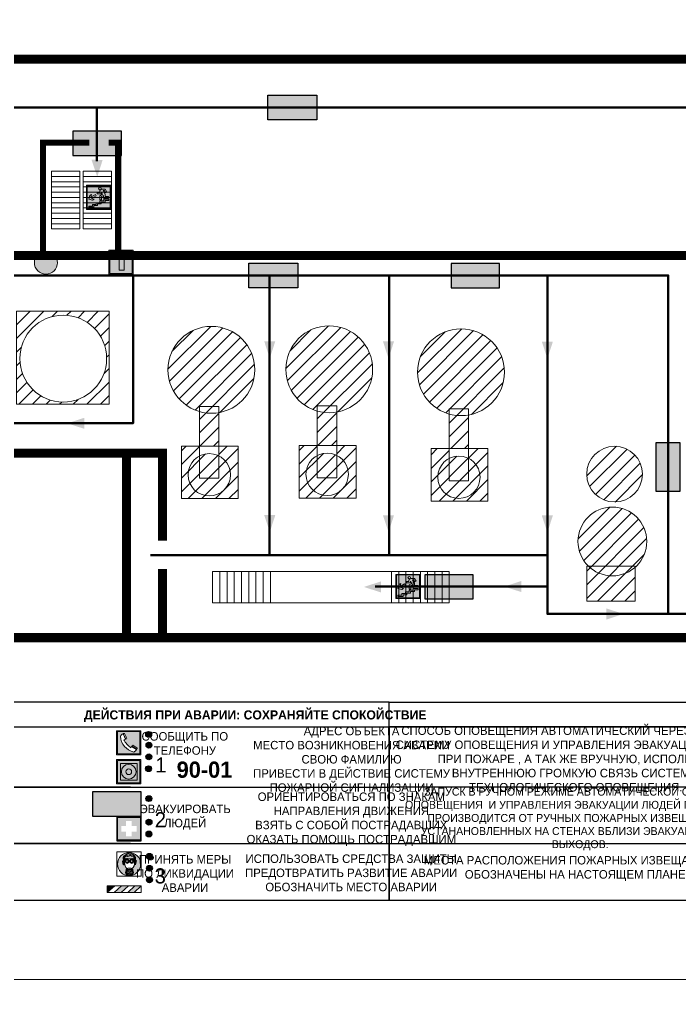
# Model space of a CAD drawing. Header units: millimetres. Extents: x 13810 to 67229, y 12374 to 21950.
# Drawn here: x 18092.6 to 18310.6, y 14933.5 to 15256.9 of the extents above; entities that cross this region are included whole.
import ezdxf

# ---------------------------------------------------------------- set-up
doc = ezdxf.new("R2010")
doc.units = ezdxf.units.MM
doc.layers.add('План_Штампы', color=7, linetype='Continuous')
doc.styles.add('обычный', font='arial.ttf')
pattern_1 = [(225, (39216.9703, 17966.264), (2.24506403, -2.24506403), [])]

# ---------------------------------------------------------------- blocks, each defined once
blk = doc.blocks.new('A$C38D26F80')
h = blk.add_hatch(color=5)
h.dxf.hatch_style = 1
h.paths.add_polyline_path([(-8.77, -4.48, 1), (-0.19, -4.48, 1)])
h.paths.add_polyline_path([(-6.75, -3.58), (-6.75, -3.31), (-6.62, -3.22), (-6.5, -3.22), (-6.42, -3.3), (-6.39, -3.28), (-6.59, -2.23), (-6.59, -2.01), (-6.38, -1.58), (-4.76, -0.4), (-4.13, -0.79, -0.362848), (-2.1, -2.1, -0.201049), (-2.17, -2.48, 0.085434), (-2.26, -3.13), (-1.9, -3.16), (-2.25, -4.7), (-2.4, -4.59), (-2.43, -4.34), (-2.36, -4.34), (-2.14, -3.34), (-2.47, -3.42), (-2.58, -1.95), (-2.77, -1.58), (-3.58, -1.52), (-3.92, -1.26), (-5.05, -1.73), (-4.87, -1.39), (-5.41, -1.6), (-5.41, -1.46), (-6.13, -1.87), (-6.18, -3.5), (-6.56, -3.47), (-6.37, -4.59), (-6.16, -4.43), (-6.16, -4.66), (-6.36, -4.79), (-6.37, -4.8), (-6.51, -4.76)], flags=16)
h.paths.add_polyline_path([(-6.51, -4.76), (-6.36, -4.79), (-6.37, -4.8)], flags=0)
h.paths.add_polyline_path([(-5.92, -2.34, 0.089508), (-2.67, -2.35), (-2.48, -3.88, -0.268602), (-3.4, -6.18, 0.262449), (-5.2, -6.18, -0.268602), (-6.11, -3.88)], flags=16)
edge = h.paths.add_edge_path(flags=16)
edge.add_ellipse((-5.19, -3.41), major_axis=(0, 0.842), ratio=0.848992, start_angle=0, end_angle=360)
edge = h.paths.add_edge_path(flags=0)
edge.add_ellipse((-5.19, -3.39), major_axis=(0, 0.665), ratio=0.853798, start_angle=0, end_angle=360)
edge = h.paths.add_edge_path(flags=0)
edge.add_ellipse((-5.19, -3.4), major_axis=(0, 0.528), ratio=0.864094, start_angle=0, end_angle=360)
edge = h.paths.add_edge_path(flags=16)
edge.add_ellipse((-3.47, -3.4), major_axis=(0, 0.842), ratio=0.848992, start_angle=0, end_angle=360)
h.paths.add_polyline_path([(-3.13, -6.45), (-3.13, -6.84, 0.383174), (-5.57, -6.85), (-5.57, -6.49, -0.369952)], flags=16)
edge = h.paths.add_edge_path(flags=0)
edge.add_ellipse((-3.47, -3.39), major_axis=(0, 0.665), ratio=0.853798, start_angle=0, end_angle=360)
edge = h.paths.add_edge_path(flags=0)
edge.add_ellipse((-3.47, -3.4), major_axis=(0, 0.528), ratio=0.864094, start_angle=0, end_angle=360)
edge = h.paths.add_edge_path(flags=16)
edge.add_ellipse((-4.34, -7.57), major_axis=(-1.48, 0), ratio=0.744955, start_angle=0, end_angle=360)
h.paths.add_polyline_path([(-5.01, -6.85, -1), (-5.15, -6.85, -1)], flags=0)
h.paths.add_polyline_path([(-5.33, -7.14, -1), (-5.47, -7.14, -1)], flags=0)
h.paths.add_polyline_path([(-4.61, -6.71, -1), (-4.74, -6.71, -1)], flags=16)
h.paths.add_polyline_path([(-5.43, -7.51, -1), (-5.57, -7.51, -1)], flags=0)
h.paths.add_polyline_path([(-4.26, -6.67, -1), (-4.4, -6.67, -1)], flags=16)
h.paths.add_polyline_path([(-4.74, -7.14, -1), (-4.88, -7.14, -1)], flags=0)
h.paths.add_polyline_path([(-4.93, -7.43, -1), (-5.07, -7.43, -1)], flags=0)
h.paths.add_polyline_path([(-4.41, -7.07, -1), (-4.54, -7.07, -1)], flags=0)
h.paths.add_polyline_path([(-5.33, -7.87, -1), (-5.46, -7.87, -1)], flags=0)
h.paths.add_polyline_path([(-3.8, -6.71, -1), (-3.94, -6.71, -1)], flags=16)
h.paths.add_polyline_path([(-4.85, -7.78, -1), (-4.98, -7.78, -1)], flags=0)
h.paths.add_polyline_path([(-3.96, -7.14, -1), (-4.1, -7.14, -1)], flags=0)
h.paths.add_polyline_path([(-4.33, -7.53, -1), (-4.47, -7.53, -1)], flags=0)
h.paths.add_polyline_path([(-5.09, -8.12, -1), (-5.23, -8.12, -1)], flags=0)
h.paths.add_polyline_path([(-3.5, -6.94, -1), (-3.64, -6.94, -1)], flags=0)
h.paths.add_polyline_path([(-4.54, -7.97, -1), (-4.68, -7.97, -1)], flags=0)
h.paths.add_polyline_path([(-3.66, -7.39, -1), (-3.8, -7.39, -1)], flags=0)
h.paths.add_polyline_path([(-4.73, -8.35, -1), (-4.86, -8.35, -1)], flags=0)
h.paths.add_polyline_path([(-4.09, -7.96, -1), (-4.23, -7.96, -1)], flags=0)
h.paths.add_polyline_path([(-3.77, -7.74, -1), (-3.91, -7.74, -1)], flags=0)
h.paths.add_polyline_path([(-3.22, -7.27, -1), (-3.35, -7.27, -1)], flags=0)
h.paths.add_polyline_path([(-4.34, -8.4, -1), (-4.47, -8.4, -1)], flags=0)
h.paths.add_polyline_path([(-3.16, -7.61, -1), (-3.3, -7.61, -1)], flags=0)
h.paths.add_polyline_path([(-3.9, -8.35, -1), (-4.04, -8.35, -1)], flags=0)
h.paths.add_polyline_path([(-3.32, -7.91, -1), (-3.46, -7.91, -1)], flags=0)
h.paths.add_polyline_path([(-3.55, -8.23, -1), (-3.69, -8.23, -1)], flags=0)
at = {"color": 5, "lineweight": 5}
for p, q in [((-4.48, 0), (-8.96, 0)), ((-8.96, 0), (-8.96, -4.48)), ((-4.48, 0), (0, 0)), ((0, 0), (0, -4.48)), ((-6.75, -3.31), (-6.62, -3.22)), ((-6.75, -3.58), (-6.75, -3.31)), ((-6.51, -4.76), (-6.75, -3.58)), ((-6.62, -3.22), (-6.5, -3.22)), ((-6.59, -2.01), (-6.38, -1.58)), ((-6.59, -2.23), (-6.59, -2.01)), ((-6.39, -3.28), (-6.59, -2.23)), ((-6.18, -3.5), (-6.56, -3.47)), ((-6.56, -3.47), (-6.37, -4.59)), ((-6.5, -3.22), (-6.42, -3.3)), ((-6.42, -3.3), (-6.39, -3.28)), ((-6.38, -1.58), (-4.76, -0.4)), ((-6.13, -1.87), (-6.18, -3.5)), ((-5.41, -1.46), (-6.13, -1.87)), ((-5.92, -2.34), (-6.11, -3.88)), ((-4.87, -1.39), (-5.41, -1.6)), ((-5.41, -1.6), (-5.41, -1.46)), ((-3.92, -1.26), (-5.05, -1.73)), ((-5.05, -1.73), (-4.87, -1.39)), ((-4.76, -0.4), (-4.13, -0.79)), ((-3.58, -1.52), (-3.92, -1.26)), ((-2.77, -1.58), (-3.58, -1.52)), ((-2.58, -1.95), (-2.77, -1.58)), ((-2.67, -2.34), (-2.48, -3.88)), ((-2.47, -3.42), (-2.58, -1.95)), ((-2.14, -3.34), (-2.47, -3.42)), ((-2.36, -4.34), (-2.14, -3.34)), ((-1.9, -3.16), (-2.26, -3.13)), ((-2.25, -4.7), (-1.9, -3.16)), ((-8.96, -8.96), (-8.96, -4.48)), ((-6.37, -4.8), (-6.51, -4.76)), ((-6.37, -4.59), (-6.16, -4.43)), ((-6.16, -4.66), (-6.37, -4.8)), ((-6.16, -4.43), (-6.16, -4.66)), ((-5.57, -6.49), (-5.57, -6.85)), ((-3.13, -6.45), (-3.13, -6.84)), ((-2.43, -4.34), (-2.4, -4.59)), ((-2.43, -4.34), (-2.36, -4.34)), ((-2.4, -4.59), (-2.25, -4.7)), ((0, -8.96), (0, -4.48)), ((-4.48, -8.96), (-8.96, -8.96)), ((-4.48, -8.96), (0, -8.96))]:
    blk.add_line(p, q, dxfattribs=at)
at = {"color": 5}
for p, q in [((-6.75, -3.31), (-6.62, -3.22)), ((-6.75, -3.58), (-6.75, -3.31)), ((-6.51, -4.76), (-6.75, -3.58)), ((-6.62, -3.22), (-6.5, -3.22)), ((-6.59, -2.01), (-6.38, -1.58)), ((-6.59, -2.23), (-6.59, -2.01)), ((-6.39, -3.28), (-6.59, -2.23)), ((-6.18, -3.5), (-6.56, -3.47)), ((-6.56, -3.47), (-6.37, -4.59)), ((-6.5, -3.22), (-6.42, -3.3)), ((-6.42, -3.3), (-6.39, -3.28)), ((-6.38, -1.58), (-4.76, -0.4)), ((-6.13, -1.87), (-6.18, -3.5)), ((-5.41, -1.46), (-6.13, -1.87)), ((-4.87, -1.39), (-5.41, -1.6)), ((-5.41, -1.6), (-5.41, -1.46)), ((-3.92, -1.26), (-5.05, -1.73)), ((-5.05, -1.73), (-4.87, -1.39)), ((-4.76, -0.4), (-4.13, -0.79)), ((-3.58, -1.52), (-3.92, -1.26)), ((-2.77, -1.58), (-3.58, -1.52)), ((-2.58, -1.95), (-2.77, -1.58)), ((-2.47, -3.42), (-2.58, -1.95)), ((-2.14, -3.34), (-2.47, -3.42)), ((-2.36, -4.34), (-2.14, -3.34)), ((-2.26, -3.13), (-1.9, -3.16)), ((-1.9, -3.16), (-2.25, -4.7)), ((-6.37, -4.8), (-6.51, -4.76)), ((-6.36, -4.79), (-6.51, -4.76)), ((-6.37, -4.59), (-6.16, -4.43)), ((-6.16, -4.66), (-6.37, -4.8)), ((-6.16, -4.66), (-6.36, -4.79)), ((-6.16, -4.43), (-6.16, -4.66)), ((-2.4, -4.59), (-2.43, -4.34)), ((-2.43, -4.34), (-2.36, -4.34)), ((-2.25, -4.7), (-2.4, -4.59))]:
    blk.add_line(p, q, dxfattribs=at)
at = {"color": 5, "lineweight": 5}
for centre, radius in [((-4.48, -4.48), 4.29), ((-5.4, -7.14), 0.0678), ((-5.08, -6.85), 0.0678), ((-4.81, -7.14), 0.0678), ((-4.67, -6.71), 0.0678), ((-4.47, -7.07), 0.0678), ((-4.33, -6.67), 0.0678), ((-4.03, -7.14), 0.0678), ((-3.87, -6.71), 0.0678), ((-3.57, -6.94), 0.0678), ((-3.28, -7.27), 0.0678), ((-5.5, -7.51), 0.0678), ((-5.4, -7.87), 0.0678), ((-5.16, -8.12), 0.0678), ((-5, -7.43), 0.0678), ((-4.91, -7.78), 0.0678), ((-4.79, -8.35), 0.0678), ((-4.61, -7.97), 0.0678), ((-4.4, -7.53), 0.0678), ((-4.4, -8.4), 0.0678), ((-4.16, -7.96), 0.0678), ((-3.97, -8.35), 0.0678), ((-3.84, -7.74), 0.0678), ((-3.73, -7.39), 0.0678), ((-3.62, -8.23), 0.0678), ((-3.39, -7.91), 0.0678), ((-3.23, -7.61), 0.0678)]:
    blk.add_circle(centre, radius, dxfattribs=at)
for centre, radius, start, end in [((-4.28, 6.66), 9.15, 259.6987, 280.1569), ((-0.47, -3.05), 1.79, 161.5846, 182.4584), ((-2.6, -2.2), 0.513, 326.4781, 11.7739), ((-3.66, -4.24), 2.47, 171.573, 231.7124), ((-4.33, -7.88), 1.87, 50.358, 131.5662), ((-4.34, -8.2), 1.82, 48.4943, 132.3565), ((-4.3, -7.78), 1.83, 60.5889, 119.4111), ((-4.93, -4.24), 2.47, 308.2876, 8.427)]:
    blk.add_arc(centre, radius, start, end, dxfattribs=at)
at = {"color": 5}
for centre, radius, start, end in [((-3.89, -2.66), 1.88, 17.387, 97.1599), ((-0.35, -3.07), 1.91, 162.2553, 181.7878), ((-2.6, -2.2), 0.511, 326.3906, 11.8614)]:
    blk.add_arc(centre, radius, start, end, dxfattribs=at)
at = {"color": 5, "lineweight": 5}
for centre, major_axis, ratio in [((-5.19, -3.41), (0, 0.842), 0.848992), ((-5.19, -3.39), (0, 0.665), 0.853798), ((-5.19, -3.4), (0, 0.528), 0.864094), ((-3.47, -3.4), (0, 0.842), 0.848992), ((-3.47, -3.39), (0, 0.665), 0.853798), ((-3.47, -3.4), (0, 0.528), 0.864094), ((-4.34, -7.57), (-1.48, 0), 0.744955)]:
    blk.add_ellipse(centre, major_axis=major_axis, ratio=ratio, dxfattribs=at)
blk = doc.blocks.new('A$C47DD6509')
at = {"lineweight": 5}
for points in [[(-8.69, 0), (-11.19, 0), (-11.19, -2.22)], [(-4.22, 0), (-6.45, 0), (-8.91, -2.22), (-6.61, -2.22)], [(0, 0), (-2.09, 0), (-4.36, -2.22), (-2.29, -2.22)]]:
    blk.add_hatch(color=242, dxfattribs=at).paths.add_polyline_path(points)
at = {"color": 242, "lineweight": 5}
for p, q in [((-11.19, -2.22), (-8.69, 0)), ((-11.19, -2.22), (-11.19, 0)), ((-11.19, 0), (-8.69, 0)), ((-11.19, 0), (0, 0)), ((-8.91, -2.22), (-6.45, 0)), ((-6.61, -2.22), (-4.22, 0)), ((-4.36, -2.22), (-2.09, 0)), ((-2.29, -2.22), (0, 0)), ((0, 0), (0, -2.22)), ((0, -2.22), (-11.19, -2.22))]:
    blk.add_line(p, q, dxfattribs=at)
blk = doc.blocks.new('A$C32E8229D')
at = {"true_color": 0xffffff}
blk.add_hatch(color=7, dxfattribs=at).paths.add_polyline_path([(0, 0), (0, -8), (16, -8), (16, 0)])
h = blk.add_hatch(color=126)
h.paths.add_polyline_path([(0.2, -0.2), (15.8, -0.2), (15.8, -7.8), (0.2, -7.8)])
h.paths.add_polyline_path([(13.49, -2.05), (12.08, -2.05), (11.37, -2.63, 0.162397), (11.29, -2.84), (11.29, -3.63), (10.35, -3.63), (10.35, -4.05), (11.68, -4.05), (11.68, -3.48), (12.26, -4.28), (11.29, -5.1), (11.29, -6.78), (11.85, -6.78), (11.85, -5.44), (12.8, -4.64), (12.8, -5.94), (14.46, -5.94), (14.46, -5.39), (13.45, -5.39), (13.45, -3.97), (12.46, -2.59), (13.15, -2.59), (13.69, -3.34), (14.18, -3)], flags=16)
h.paths.add_polyline_path([(10.74, -1.82, 1), (11.8, -1.82, 1)], flags=16)
h.paths.add_polyline_path([(9.39, -3.59), (5.99, -3.59), (6.56, -3.03), (5.91, -3.03), (5.1, -3.83), (5.91, -4.64), (6.56, -4.64), (5.99, -4.09), (9.39, -4.09)], flags=16)
h.paths.add_polyline_path([(4.29, -1.08), (1.72, -1.08), (1.72, -6.6), (4.29, -6.6)], flags=16)
at = {"color": 126}
blk.add_lwpolyline([(16, -8), (0, -8), (0, 0), (16, 0)], close=True, dxfattribs=at)
blk = doc.blocks.new('A$C18900ED3')
h = blk.add_hatch(color=126)
h.paths.add_polyline_path([(-0.18, -0.18), (-7.02, -0.18), (-7.02, -7.02), (-0.18, -7.02)])
h.paths.add_polyline_path([(-5.89, -4.46), (-5.89, -2.77), (-4.46, -2.77), (-4.46, -1.31), (-2.77, -1.31), (-2.77, -2.77), (-1.33, -2.77), (-1.33, -4.46), (-2.77, -4.46), (-2.77, -5.89), (-4.46, -5.89), (-4.46, -4.46)], flags=16)
at = {"color": 126}
for p, q in [((-7.2, 0), (-7.2, -7.2)), ((0, 0), (-7.2, 0)), ((0, -7.2), (0, 0)), ((-7.02, -7.02), (-7.02, -0.18)), ((-7.02, -0.18), (-0.18, -0.18)), ((-0.18, -0.18), (-0.18, -7.02)), ((-7.2, -7.2), (0, -7.2)), ((-0.18, -7.02), (-7.02, -7.02))]:
    blk.add_line(p, q, dxfattribs=at)
blk = doc.blocks.new('A$C456E1F9C')
at = {"lineweight": 5}
h = blk.add_hatch(color=242, dxfattribs=at)
h.paths.add_polyline_path([(0.51, -1.47), (0.51, -13.26), (12.29, -13.26), (12.29, -1.47)])
h.paths.add_polyline_path([(5.42, -4.95, -0.254479), (4.78, -5.4), (3.52, -2.53, -0.209735), (4.23, -2.4)], flags=16)
h.paths.add_polyline_path([(8.53, -8.6), (10.87, -10.17), (10.54, -10.76), (8.03, -9.13, -0.192251)], flags=16)
h.paths.add_polyline_path([(4.61, -5.49, 0.005518), (3.87, -5.72, 0.128647), (7.49, -10.01, 0.00809), (7.83, -9.33), (10.47, -10.97, -0.16736), (8.99, -12.25, -0.327862), (1.95, -3.95, -0.166952), (3.36, -2.62)], flags=16)
at = {"color": 242, "lineweight": 5}
for p, q in [((0, -13.77), (0, -0.97)), ((12.8, -0.97), (0, -0.97)), ((4.61, -5.49), (3.36, -2.62)), ((3.52, -2.53), (4.78, -5.4)), ((4.23, -2.4), (5.42, -4.95)), ((12.8, -13.77), (12.8, -0.97)), ((7.83, -9.33), (10.47, -10.97)), ((8.03, -9.13), (10.54, -10.76)), ((10.81, -10.12), (8.53, -8.6)), ((10.54, -10.76), (10.8, -10.3)), ((10.8, -10.3), (10.81, -10.12)), ((0, -13.77), (12.8, -13.77))]:
    blk.add_line(p, q, dxfattribs=at)
blk.add_lwpolyline([(0.51, -1.47), (12.29, -1.47), (12.29, -13.26), (0.51, -13.26)], close=True, dxfattribs=at)
for centre, radius, start, end in [((4.59, -5.34), 2.99, 114.2845, 152.1974), ((11.12, -3.31), 9.19, 183.9915, 256.6009), ((4.02, -3.27), 0.891, 76.3284, 123.7092), ((4.68, -4.59), 0.824, 276.9621, 334.0723), ((14.98, -39.1), 35.17, 107.1487, 108.4135), ((13.86, -0.94), 11.08, 205.5536, 234.8762), ((-13.31, 0.8), 23.44, 332.5487, 334.4027), ((8.94, -9.5), 0.989, 114.4092, 157.9388), ((7.87, -9.46), 3, 291.9291, 329.9329)]:
    blk.add_arc(centre, radius, start, end, dxfattribs=at)
blk = doc.blocks.new('A$C54414219')
at = {"true_color": 0xffffff}
h = blk.add_hatch(color=7, dxfattribs=at)
h.paths.add_polyline_path([(2.39, -9.45), (2.39, -18.3), (11.23, -18.3), (11.23, -9.45)], flags=0)
h.paths.add_polyline_path([(10.71, -13.87, -1), (2.92, -13.87, -1)], flags=0)
h.paths.add_polyline_path([(8.3, -13.87, -1), (5.33, -13.87, -1)], flags=0)
h.paths.add_polyline_path([(0.41, -7.47), (0.41, -20.27), (13.21, -20.27), (13.21, -7.47)])
h.paths.add_polyline_path([(0.92, -19.77), (12.71, -19.77), (12.71, -7.98), (0.92, -7.98)], flags=16)
h.paths.add_polyline_path([(11.23, -9.45), (11.23, -18.3), (2.39, -18.3), (2.39, -9.45)], flags=0)
at = {"lineweight": 5}
h = blk.add_hatch(color=242, dxfattribs=at)
h.paths.add_polyline_path([(12.71, -7.98), (0.92, -7.98), (0.92, -19.77), (12.71, -19.77)])
h.paths.add_polyline_path([(11.23, -18.3), (2.39, -18.3), (2.39, -9.45), (11.23, -9.45)], flags=16)
h.paths.add_polyline_path([(10.71, -13.87, -1), (2.92, -13.87, -1)], flags=0)
h.paths.add_polyline_path([(8.3, -13.87, -1), (5.33, -13.87, -1)], flags=0)
at = {"true_color": 0xffffff}
h = blk.add_hatch(color=7, dxfattribs=at)
h.paths.add_polyline_path([(2.39, -9.45), (2.39, -18.3), (11.23, -18.3), (11.23, -9.45)])
h.paths.add_polyline_path([(10.71, -13.87, -1), (2.92, -13.87, -1)], flags=16)
h.paths.add_polyline_path([(8.3, -13.87, -1), (5.33, -13.87, -1)], flags=0)
at = {"lineweight": 5}
h = blk.add_hatch(color=242, dxfattribs=at)
h.paths.add_polyline_path([(2.92, -13.87, 1), (10.71, -13.87, 1)])
h.paths.add_polyline_path([(8.3, -13.87, -1), (5.33, -13.87, -1)], flags=16)
at = {"color": 242, "lineweight": 5}
for p, q in [((0.41, -20.27), (0.41, -7.47)), ((0.41, -7.47), (13.21, -7.47)), ((0.41, -7.47), (13.21, -7.47)), ((13.21, -20.27), (13.21, -7.47)), ((0.41, -20.27), (13.21, -20.27))]:
    blk.add_line(p, q, dxfattribs=at)
for points in [[(0.92, -7.98), (12.71, -7.98), (12.71, -19.77), (0.92, -19.77)], [(2.39, -9.45), (11.23, -9.45), (11.23, -18.3), (2.39, -18.3)]]:
    blk.add_lwpolyline(points, close=True, dxfattribs=at)
for radius in [3.89, 1.49]:
    blk.add_circle((6.81, -13.87), radius, dxfattribs=at)
blk = doc.blocks.new('A$C7B4425F7')
at = {"true_color": 0xffffff}
blk.add_hatch(color=7, dxfattribs=at).paths.add_polyline_path([(0, 0), (-16, 0), (-16, -8), (0, -8)])
h = blk.add_hatch(color=126)
h.paths.add_polyline_path([(-0.2, -0.2), (-15.8, -0.2), (-15.8, -7.8), (-0.2, -7.8)])
h.paths.add_polyline_path([(-11.76, -2.03), (-11.76, -3.66), (-11.17, -3.66, -0.568275), (-11.17, -6.18), (-12.58, -6.18), (-12.58, -2.03)], flags=16)
h.paths.add_polyline_path([(-13.33, -4.12, -0.495768), (-13.59, -6.18), (-15.03, -6.18), (-15.03, -2.03), (-13.59, -2.03, -0.487973)], flags=16)
h.paths.add_polyline_path([(-10.25, -2.03), (-9.48, -2.03), (-9.48, -6.18), (-10.25, -6.18)], flags=16)
h.paths.add_polyline_path([(-13.84, -3.69), (-14.24, -3.69), (-14.24, -3.03), (-13.9, -3.03, -0.692621)], flags=0)
h.paths.add_polyline_path([(-9.15, -2.03), (-8.4, -2.03), (-8.04, -3.07), (-7.68, -2.03), (-6.93, -2.03), (-7.64, -4.1), (-6.93, -6.18), (-7.68, -6.18), (-8.04, -5.14), (-8.4, -6.18), (-9.15, -6.18), (-8.44, -4.1)], flags=16)
h.paths.add_polyline_path([(-11.76, -4.46), (-11.42, -4.46, -0.692621), (-11.36, -5.12), (-11.76, -5.12)], flags=0)
h.paths.add_polyline_path([(-13.9, -5.2), (-14.24, -5.2), (-14.24, -4.55), (-13.84, -4.55, -0.708038)], flags=0)
edge = h.paths.add_edge_path(flags=16)
edge.add_ellipse((-5.51, -4.08), major_axis=(0, 2.05), ratio=0.586184, start_angle=0, end_angle=360)
edge = h.paths.add_edge_path(flags=0)
edge.add_ellipse((-5.51, -4.08), major_axis=(0, 1.14), ratio=0.454828, start_angle=0, end_angle=360)
h.paths.add_polyline_path([(-4.13, -4.96, 0.377264), (-3.48, -4.52, 0.0555), (-3.16, -2.03), (-1.66, -2.03), (-1.66, -4.96), (-0.96, -4.96), (-0.96, -7.01), (-1.75, -7.01), (-1.75, -6.18), (-3.3, -6.18), (-3.3, -7.02), (-4.13, -7.02)], flags=16)
h.paths.add_polyline_path([(-2.73, -2.91), (-2.28, -2.91), (-2.28, -4.96), (-3.05, -4.96, 0.079136)], flags=0)
at = {"color": 126}
blk.add_lwpolyline([(-16, -8), (0, -8), (0, 0), (-16, 0)], close=True, dxfattribs=at)
blk = doc.blocks.new('вниз 3')
at = {"lineweight": 0, "true_color": 0xffffff}
h = blk.add_hatch(color=7, dxfattribs=at)
h.dxf.hatch_style = 1
h.paths.add_polyline_path([(40997.5, -4475.69), (40997.25, -4475.28), (40995.76, -4476.15), (40995.97, -4475.23), (40995.39, -4475.56), (40995.05, -4476.83), (40996.33, -4477.17), (40996.91, -4476.83), (40996, -4476.55)], flags=0)
h.paths.add_polyline_path([(40999.81, -4473.95), (41000.22, -4473.95), (41000.64, -4474.67), (41001.03, -4474.43), (41000.46, -4473.49), (41000.42, -4473.49), (40999.43, -4473.49), (40998.68, -4473.92), (40998.68, -4474.57), (40997.88, -4474.57), (40997.88, -4475), (40999.14, -4475), (40999.14, -4474.43), (40999.14, -4474.38), (40999.59, -4475.15), (40998.72, -4475.67), (40998.72, -4477.06), (40999.24, -4477.06), (40999.24, -4475.96), (40999.95, -4475.56), (40999.95, -4476.43), (41001.61, -4476.43), (41001.61, -4475.88), (41000.47, -4475.88), (41000.47, -4475.12)], flags=0)
h.paths.add_polyline_path([(40999.2, -4473.24, 1), (40998.35, -4473.24, 1)], flags=0)
h.paths.add_polyline_path([(41000.46, -4477.26), (41001.69, -4477.26), (41001.69, -4476.84), (41000.03, -4476.84), (41000.03, -4477.39), (40998.78, -4477.39), (40998.78, -4477.95), (40997.53, -4477.95), (40997.53, -4478.5), (40996.29, -4478.5), (40996.29, -4479.06), (40995.05, -4479.06), (40995.05, -4479.48), (40995.29, -4479.48), (40996.72, -4479.48), (40996.72, -4478.92), (40997.97, -4478.92), (40997.97, -4478.36), (40999.2, -4478.36), (40999.2, -4477.81), (41000.46, -4477.81)], flags=0)
h.paths.add_polyline_path([(41002.37, -4472.17), (40994.37, -4472.17), (40994.37, -4480.17), (41002.37, -4480.17)])
h.paths.add_polyline_path([(41002.16, -4479.96), (40994.57, -4479.96), (40994.57, -4472.37), (41002.16, -4472.37)], flags=16)
h.paths.add_polyline_path([(41001.61, -4475.88), (41001.61, -4476.43), (40999.95, -4476.43), (40999.95, -4475.56), (40999.24, -4475.96), (40999.24, -4477.06), (40998.72, -4477.06), (40998.72, -4475.67), (40999.59, -4475.15), (40999.14, -4474.38), (40999.14, -4474.43), (40999.14, -4475), (40997.88, -4475), (40997.88, -4474.57), (40998.68, -4474.57), (40998.68, -4473.92), (40999.43, -4473.49), (41000.42, -4473.49), (41000.46, -4473.49), (41001.03, -4474.43), (41000.64, -4474.67), (41000.22, -4473.95), (40999.81, -4473.95), (41000.47, -4475.12), (41000.47, -4475.88)], flags=0)
h.paths.add_polyline_path([(41001.69, -4476.84), (41001.69, -4477.26), (41000.46, -4477.26), (41000.46, -4477.81), (40999.2, -4477.81), (40999.2, -4478.36), (40997.97, -4478.36), (40997.97, -4478.92), (40996.72, -4478.92), (40996.72, -4479.48), (40995.05, -4479.48), (40995.05, -4479.06), (40996.29, -4479.06), (40996.29, -4478.5), (40997.53, -4478.5), (40997.53, -4477.95), (40998.78, -4477.95), (40998.78, -4477.39), (41000.03, -4477.39), (41000.03, -4476.84)], flags=0)
h.paths.add_polyline_path([(40998.35, -4473.24, -1), (40999.2, -4473.24, -1)], flags=0)
h.paths.add_polyline_path([(40997.5, -4475.69), (40996, -4476.55), (40996.91, -4476.83), (40996.33, -4477.17), (40995.05, -4476.83), (40995.39, -4475.56), (40995.97, -4475.23), (40995.76, -4476.15), (40997.25, -4475.28)], flags=0)
at = {"lineweight": 0}
h = blk.add_hatch(color=126, dxfattribs=at)
h.dxf.hatch_style = 1
h.paths.add_polyline_path([(41002.16, -4472.37), (40994.57, -4472.37), (40994.57, -4479.96), (41002.16, -4479.96)])
h.paths.add_polyline_path([(40995.97, -4475.23), (40995.76, -4476.15), (40997.25, -4475.28), (40997.5, -4475.69), (40996, -4476.55), (40996.91, -4476.83), (40996.33, -4477.17), (40995.05, -4476.83), (40995.39, -4475.56)], flags=16)
h.paths.add_polyline_path([(40997.88, -4474.57), (40998.68, -4474.57), (40998.68, -4473.92), (40999.43, -4473.49), (41000.42, -4473.49), (41000.46, -4473.49), (41001.03, -4474.43), (41000.64, -4474.67), (41000.22, -4473.95), (40999.81, -4473.95), (41000.47, -4475.12), (41000.47, -4475.88), (41001.61, -4475.88), (41001.61, -4476.43), (40999.95, -4476.43), (40999.95, -4475.56), (40999.24, -4475.96), (40999.24, -4477.06), (40998.72, -4477.06), (40998.72, -4475.67), (40999.59, -4475.15), (40999.14, -4474.38), (40999.14, -4474.43), (40999.14, -4475), (40997.88, -4475)], flags=16)
h.paths.add_polyline_path([(40998.35, -4473.24, -1), (40999.2, -4473.24, -1)], flags=16)
h.paths.add_polyline_path([(40997.53, -4477.95), (40998.78, -4477.95), (40998.78, -4477.39), (41000.03, -4477.39), (41000.03, -4476.84), (41001.69, -4476.84), (41001.69, -4477.26), (41000.46, -4477.26), (41000.46, -4477.81), (40999.2, -4477.81), (40999.2, -4478.36), (40997.97, -4478.36), (40997.97, -4478.92), (40996.72, -4478.92), (40996.72, -4479.48), (40995.05, -4479.48), (40995.05, -4479.06), (40996.29, -4479.06), (40996.29, -4478.5), (40997.53, -4478.5)], flags=16)
at = {"lineweight": 0, "true_color": 0xffffff}
h = blk.add_hatch(color=7, dxfattribs=at)
h.dxf.hatch_style = 1
h.paths.add_polyline_path([(40999.2, -4473.24, 1), (40998.35, -4473.24, 1)])
h.paths.add_polyline_path([(40999.81, -4473.95), (41000.22, -4473.95), (41000.64, -4474.67), (41001.03, -4474.43), (41000.46, -4473.49), (41000.42, -4473.49), (40999.43, -4473.49), (40998.68, -4473.92), (40998.68, -4474.57), (40997.88, -4474.57), (40997.88, -4475), (40999.14, -4475), (40999.14, -4474.43), (40999.14, -4474.38), (40999.59, -4475.15), (40998.72, -4475.67), (40998.72, -4477.06), (40999.24, -4477.06), (40999.24, -4475.96), (40999.95, -4475.56), (40999.95, -4476.43), (41001.61, -4476.43), (41001.61, -4475.88), (41000.47, -4475.88), (41000.47, -4475.12)])
h.paths.add_polyline_path([(40999.2, -4477.81), (41000.46, -4477.81), (41000.46, -4477.26), (41001.69, -4477.26), (41001.69, -4476.84), (41000.03, -4476.84), (41000.03, -4477.39), (40998.78, -4477.39), (40998.78, -4477.95), (40997.53, -4477.95), (40997.53, -4478.5), (40996.29, -4478.5), (40996.29, -4479.06), (40995.05, -4479.06), (40995.05, -4479.48), (40995.29, -4479.48), (40996.72, -4479.48), (40996.72, -4478.92), (40997.97, -4478.92), (40997.97, -4478.36), (40999.2, -4478.36)])
h.paths.add_polyline_path([(40997.5, -4475.69), (40997.25, -4475.28), (40995.76, -4476.15), (40995.97, -4475.23), (40995.39, -4475.56), (40995.05, -4476.83), (40996.33, -4477.17), (40996.91, -4476.83), (40996, -4476.55)])
at = {"color": 126, "lineweight": 0}
for points in [[(40994.37, -4472.17), (41002.37, -4472.17), (41002.37, -4480.17), (40994.37, -4480.17)], [(40994.57, -4472.37), (41002.16, -4472.37), (41002.16, -4479.96), (40994.57, -4479.96)]]:
    blk.add_lwpolyline(points, close=True, dxfattribs=at)
for points in [[(40995.05, -4476.83), (40995.39, -4475.56), (40995.97, -4475.23), (40995.76, -4476.15), (40997.25, -4475.28), (40997.5, -4475.69), (40996, -4476.55), (40996.91, -4476.83), (40996.33, -4477.17), (40995.05, -4476.83)], [(40999.14, -4474.43), (40999.14, -4475), (40997.88, -4475), (40997.88, -4474.57), (40998.68, -4474.57), (40998.68, -4473.92), (40999.43, -4473.49), (41000.42, -4473.49), (41000.46, -4473.49), (41001.03, -4474.43), (41000.64, -4474.67), (41000.22, -4473.95), (40999.81, -4473.95), (41000.47, -4475.12), (41000.47, -4475.88), (41001.61, -4475.88), (41001.61, -4476.43), (40999.95, -4476.43), (40999.95, -4475.56), (40999.24, -4475.96), (40999.24, -4477.06), (40998.72, -4477.06), (40998.72, -4475.67), (40999.59, -4475.15), (40999.14, -4474.38), (40999.14, -4474.43)], [(40995.29, -4479.48), (40995.05, -4479.48), (40995.05, -4479.06), (40996.29, -4479.06), (40996.29, -4478.5), (40997.53, -4478.5), (40997.53, -4477.95), (40998.78, -4477.95), (40998.78, -4477.39), (41000.03, -4477.39), (41000.03, -4476.84), (41001.69, -4476.84), (41001.69, -4477.26), (41000.46, -4477.26), (41000.46, -4477.81), (40999.2, -4477.81), (40999.2, -4478.36), (40997.97, -4478.36), (40997.97, -4478.92), (40996.72, -4478.92), (40996.72, -4479.48), (40995.05, -4479.48)]]:
    blk.add_lwpolyline(points, dxfattribs=at)
blk.add_circle((40998.77, -4473.24), 0.426, dxfattribs=at)
blk = doc.blocks.new('A$C3AD82952')
at = {"true_color": 0xf5f5ff}
h = blk.add_hatch(color=7, dxfattribs=at)
h.dxf.hatch_style = 1
h.paths.add_polyline_path([(8.21, 8.73, 0.414214), (7.89, 9.05), (7.22, 9.05), (7.22, 9.92), (7.59, 9.92, 1), (7.57, 10.36), (7.22, 10.36), (7.22, 10.6), (6.43, 10.6), (6.43, 10.36), (6.01, 10.36), (4.74, 9.59), (4.74, 8.69), (4.98, 8.73), (4.98, 9.26), (6.12, 9.91), (6.43, 9.91), (6.43, 9.05), (5.76, 9.05, 0.414214), (5.44, 8.73), (5.44, 2.2), (8.21, 2.2)], flags=0)
h.paths.add_polyline_path([(12.8, 12.8), (0, 12.8), (0, 0), (12.8, 0)])
h.paths.add_polyline_path([(0.51, 12.29), (12.29, 12.29), (12.29, 0.51), (0.51, 0.51)], flags=16)
h.paths.add_polyline_path([(4.74, 9.59), (6.01, 10.36), (6.43, 10.36), (6.43, 10.6), (7.22, 10.6), (7.22, 10.36), (7.59, 10.36, -0.94586), (7.59, 9.92), (7.22, 9.92), (7.22, 9.05), (7.89, 9.05, -0.414214), (8.21, 8.73), (8.21, 2.2), (5.44, 2.2), (5.44, 8.73, -0.414214), (5.76, 9.05), (6.43, 9.05), (6.43, 9.91), (6.12, 9.91), (4.98, 9.26), (4.98, 8.73), (4.74, 8.69)], flags=0)
h = blk.add_hatch(color=242)
h.dxf.hatch_style = 1
h.paths.add_polyline_path([(12.29, 12.29), (0.51, 12.29), (0.51, 0.51), (12.29, 0.51)])
h.paths.add_polyline_path([(4.74, 8.69), (4.74, 9.59), (6.01, 10.36), (6.43, 10.36), (6.43, 10.6), (7.22, 10.6), (7.22, 10.36), (7.59, 10.36, -0.94586), (7.59, 9.92), (7.22, 9.92), (7.22, 9.05), (7.89, 9.05, -0.414214), (8.21, 8.73), (8.21, 2.2), (5.44, 2.2), (5.44, 8.73, -0.414214), (5.76, 9.05), (6.43, 9.05), (6.43, 9.91), (6.12, 9.91), (4.98, 9.26), (4.98, 8.73)], flags=16)
h = blk.add_hatch(color=7, dxfattribs=at)
h.dxf.hatch_style = 1
h.paths.add_polyline_path([(8.21, 8.73, 0.414214), (7.89, 9.05), (7.22, 9.05), (7.22, 9.92), (7.59, 9.92, 1), (7.57, 10.36), (7.22, 10.36), (7.22, 10.6), (6.43, 10.6), (6.43, 10.36), (6.01, 10.36), (4.74, 9.59), (4.74, 8.69), (4.98, 8.73), (4.98, 9.26), (6.12, 9.91), (6.43, 9.91), (6.43, 9.05), (5.76, 9.05, 0.414214), (5.44, 8.73), (5.44, 2.2), (8.21, 2.2)])
at = {"color": 242, "lineweight": 5}
for p, q in [((0, 0), (0, 12.8)), ((0, 12.8), (12.8, 12.8)), ((6.01, 10.36), (4.74, 9.59)), ((6.01, 10.36), (6.43, 10.36)), ((7.22, 10.6), (6.43, 10.6)), ((6.43, 10.6), (6.43, 10.36)), ((7.22, 10.36), (7.22, 10.6)), ((7.59, 10.36), (7.22, 10.36)), ((12.8, 0), (12.8, 12.8)), ((4.74, 9.59), (4.74, 8.69)), ((4.74, 8.69), (4.98, 8.73)), ((4.98, 9.26), (6.12, 9.91)), ((4.98, 8.73), (4.98, 9.26)), ((5.44, 2.2), (5.44, 8.73)), ((5.76, 9.05), (6.43, 9.05)), ((6.12, 9.91), (6.43, 9.91)), ((6.43, 9.91), (6.43, 9.05)), ((7.22, 9.05), (7.22, 9.92)), ((7.59, 9.92), (7.22, 9.92)), ((7.89, 9.05), (7.22, 9.05)), ((8.21, 2.2), (8.21, 8.73)), ((0, 0), (12.8, 0)), ((5.44, 2.2), (8.21, 2.2))]:
    blk.add_line(p, q, dxfattribs=at)
blk.add_lwpolyline([(0.51, 12.29), (12.29, 12.29), (12.29, 0.51), (0.51, 0.51)], close=True, dxfattribs=at)
for centre, radius, start, end in [((7.58, 10.14), 0.223, 273.1875, 86.8125), ((5.76, 8.73), 0.32, 90, 180), ((7.89, 8.73), 0.32, 0, 90)]:
    blk.add_arc(centre, radius, start, end, dxfattribs=at)
blk = doc.blocks.new('A$C7B8C2D5B')
at = {"lineweight": 0}
h = blk.add_hatch(color=5, dxfattribs=at)
h.dxf.hatch_style = 1
h.paths.add_polyline_path([(1.4, -3.02, 1), (-2.11, -3.02, 1)])
at = {"color": 5, "lineweight": 0}
blk.add_circle((-0.36, -3.02), 1.75, dxfattribs=at)

msp = doc.modelspace()

# ---------------------------------------------------------------- hatches: boundary and pattern name
at = {"lineweight": 0}
h = msp.add_hatch(dxfattribs=at)
h.set_pattern_fill('ANSI31', color=256, angle=180)
h.set_pattern_definition(pattern_1)
h.paths.add_polyline_path([(18122.12, 15129.9), (18122.12, 15160.6), (18091.56, 15160.6), (18091.56, 15129.9)])
h.paths.add_polyline_path([(18092.63, 15144.99, -1), (18121.3, 15144.99, -1)], flags=0)
h.paths.add_polyline_path([(18121.3, 15144.99, 1), (18092.63, 15144.99, 1)], flags=16)
h.paths.add_polyline_path([(18065.77, 15156.09), (18042, 15156.09), (18042, 15132.21), (18065.77, 15132.21)])
h.paths.add_polyline_path([(18065.29, 15144.28, -1), (18042.6, 15144.28, -1)], flags=16)
h = msp.add_hatch(dxfattribs=at)
h.set_pattern_fill('ANSI31', color=256, angle=180)
h.set_pattern_definition([(225, (39178.0822, 17966.089), (2.24506403, -2.24506403), [])])
h.paths.add_polyline_path([(18148.18, 15106.63, -0.278341), (18151.91, 15112.81), (18151.91, 15116.1), (18145.97, 15116.1), (18145.97, 15098.76), (18164.73, 15098.76), (18164.73, 15116.1), (18158.32, 15116.1), (18158.32, 15112.86, -0.282788), (18162.16, 15106.63, -1)])
h.paths.add_polyline_path([(18162.16, 15106.63, 0.282788), (18158.32, 15112.86), (18158.32, 15105.47), (18151.91, 15105.47), (18151.91, 15112.81, 0.278341), (18148.18, 15106.63, 1)], flags=17)
h.paths.add_polyline_path([(18158.32, 15112.86, 0.242955), (18151.91, 15112.81), (18151.91, 15105.47), (18158.32, 15105.47)], flags=17)
h.paths.add_polyline_path([(18158.32, 15116.1), (18158.32, 15127.16, -0.113432), (18151.91, 15127.5), (18151.91, 15116.1)])
h.paths.add_polyline_path([(18151.91, 15129.23), (18151.91, 15127.5, 0.113432), (18158.32, 15127.16), (18158.32, 15129.23)])
h.paths.add_polyline_path([(18158.32, 15129.23), (18158.32, 15127.16, 0.364389), (18170.19, 15141.28, 1), (18141.53, 15141.28, 0.334737), (18151.91, 15127.5), (18151.91, 15129.23)])
h = msp.add_hatch(dxfattribs=at)
h.set_pattern_fill('ANSI31', color=256, angle=180)
h.set_pattern_definition(pattern_1)
h.paths.add_polyline_path([(18187.07, 15106.8, -0.278341), (18190.8, 15112.98), (18190.8, 15116.28), (18184.86, 15116.28), (18184.86, 15098.93), (18203.62, 15098.93), (18203.62, 15116.28), (18197.21, 15116.28), (18197.21, 15113.04, -0.282788), (18201.04, 15106.8, -1)])
h.paths.add_polyline_path([(18201.04, 15106.8, 0.282788), (18197.21, 15113.04), (18197.21, 15105.65), (18190.8, 15105.65), (18190.8, 15112.98, 0.278341), (18187.07, 15106.8, 1)], flags=17)
h.paths.add_polyline_path([(18197.21, 15113.04, 0.242955), (18190.8, 15112.98), (18190.8, 15105.65), (18197.21, 15105.65)], flags=17)
h.paths.add_polyline_path([(18197.21, 15116.28), (18197.21, 15127.34, -0.113432), (18190.8, 15127.68), (18190.8, 15116.28)])
h.paths.add_polyline_path([(18190.8, 15129.4), (18190.8, 15127.68, 0.113432), (18197.21, 15127.34), (18197.21, 15129.4)])
h.paths.add_polyline_path([(18197.21, 15129.4), (18197.21, 15127.34, 0.364389), (18209.08, 15141.45, 1), (18180.41, 15141.45, 0.334737), (18190.8, 15127.68), (18190.8, 15129.4)])
h = msp.add_hatch(dxfattribs=at)
h.set_pattern_fill('ANSI31', color=256, angle=180)
h.set_pattern_definition(pattern_1)
h.paths.add_polyline_path([(18279.71, 15064.93), (18295.71, 15064.93), (18295.71, 15076.14, -0.390872), (18280.32, 15076.44), (18279.71, 15076.44)])
h.paths.add_polyline_path([(18295.71, 15076.14), (18295.71, 15076.44), (18280.32, 15076.44, 0.390872)])
h.paths.add_polyline_path([(18280.32, 15076.44), (18295.71, 15076.44), (18295.71, 15076.14, 0.214413), (18299.52, 15084.63, 1), (18276.83, 15084.63, 0.204346)])
h.paths.add_polyline_path([(18298.1, 15106.86, 1), (18279.69, 15106.86, 1)])
h.paths.add_polyline_path([(18223.88, 15140.49, 0.334737), (18234.27, 15126.71), (18234.27, 15128.44), (18240.68, 15128.44), (18240.68, 15126.38, 0.364389), (18252.55, 15140.49, 1)])
h.paths.add_polyline_path([(18234.27, 15126.71, 0.113432), (18240.68, 15126.38), (18240.68, 15128.44), (18234.27, 15128.44)])
h.paths.add_polyline_path([(18234.27, 15115.31), (18240.68, 15115.31), (18240.68, 15126.38, -0.113432), (18234.27, 15126.71)])
h.paths.add_polyline_path([(18244.52, 15105.84, 0.282788), (18240.68, 15112.07), (18240.68, 15104.69), (18234.27, 15104.69), (18234.27, 15112.02, 0.278341), (18230.54, 15105.84, 1)], flags=17)
h.paths.add_polyline_path([(18234.27, 15104.69), (18240.68, 15104.69), (18240.68, 15112.07, 0.242955), (18234.27, 15112.02)], flags=17)
h.paths.add_polyline_path([(18240.68, 15112.07, -0.282788), (18244.52, 15105.84, -1), (18230.54, 15105.84, -0.278341), (18234.27, 15112.02), (18234.27, 15115.31), (18228.33, 15115.31), (18228.33, 15097.97), (18247.09, 15097.97), (18247.09, 15115.31), (18240.68, 15115.31)])
h = msp.add_hatch(color=256, dxfattribs=at)
h.dxf.hatch_style = 1
h.paths.add_polyline_path([(18134.19, 15020.97, 1), (18136.12, 15020.97, 1)])
h = msp.add_hatch(color=256, dxfattribs=at)
h.dxf.hatch_style = 1
h.paths.add_polyline_path([(18134.3, 15017.38, 1), (18136.23, 15017.38, 1)])
h = msp.add_hatch(color=256, dxfattribs=at)
h.dxf.hatch_style = 1
h.paths.add_polyline_path([(18134.26, 15013.57, 1), (18136.19, 15013.57, 1)])
h = msp.add_hatch(color=256, dxfattribs=at)
h.dxf.hatch_style = 1
h.paths.add_polyline_path([(18134.17, 15009.64, 1), (18136.11, 15009.64, 1)])
h = msp.add_hatch(color=256, dxfattribs=at)
h.dxf.hatch_style = 1
h.paths.add_polyline_path([(18134.26, 14999.76, 1), (18136.19, 14999.76, 1)])
h = msp.add_hatch(color=256, dxfattribs=at)
h.dxf.hatch_style = 1
h.paths.add_polyline_path([(18134.3, 14991.98, 1), (18136.23, 14991.98, 1)])
h = msp.add_hatch(color=256, dxfattribs=at)
h.dxf.hatch_style = 1
h.paths.add_polyline_path([(18134.29, 14988.08, 1), (18136.22, 14988.08, 1)])
h = msp.add_hatch(color=256, dxfattribs=at)
h.dxf.hatch_style = 1
h.paths.add_polyline_path([(18134.45, 14980.72, 1), (18136.38, 14980.72, 1)])
h = msp.add_hatch(color=256, dxfattribs=at)
h.dxf.hatch_style = 1
h.paths.add_polyline_path([(18134.44, 14976.78, 1), (18136.38, 14976.78, 1)])
h = msp.add_hatch(color=256, dxfattribs=at)
h.dxf.hatch_style = 1
h.paths.add_polyline_path([(18134.45, 14972.94, 1), (18136.38, 14972.94, 1)])

# ---------------------------------------------------------------- linework, layer by layer
at = {"color": 126, "lineweight": 0, "true_color": 0x008754}
for points in [[(17901.58, 15335.12), (18501.58, 15335.12), (18501.58, 14940.12), (17901.58, 14940.12)], [(17901.58, 14940.12), (18501.58, 14940.12), (18501.58, 14545.12), (17901.58, 14545.12)]]:
    msp.add_lwpolyline(points, close=True, dxfattribs=at)
at = {"lineweight": 100}
for points, const_width in [([(18335.98, 15052.88), (18446.35, 15052.88), (18448.64, 15052.88), (18448.64, 15243.78), (17956.22, 15243.78), (17956.22, 15052.88), (18335.98, 15052.88)], 3), ([(18115.57, 15216.29), (18100.31, 15216.29), (18100.31, 15178.98)], 2), ([(18125.11, 15178.98), (18125.11, 15216.29), (18121.92, 15216.29)], 2), ([(18350.42, 15052.88), (18350.42, 15178.98), (17956.22, 15178.98)], 3), ([(17991, 15113.77), (18127.88, 15113.77), (18127.88, 15052.88)], 3), ([(18139.74, 15084.89), (18139.74, 15113.77), (18127.88, 15113.77)], 3), ([(18139.74, 15052.88), (18139.74, 15075.55)], 3)]:
    msp.add_lwpolyline(points, dxfattribs=dict(at, const_width=const_width))
at = {"color": 126, "lineweight": 100, "true_color": 0x008754}
for points in [[(18118.1, 15227.86), (17980.05, 15227.86)], [(18118.1, 15210.14), (18118.1, 15227.86), (18407.51, 15227.86), (18407.51, 15067.25)], [(18341.79, 15085.91), (18341.79, 15060.73), (18306.59, 15060.73), (18306.59, 15172.45), (18035.52, 15172.45), (18035.52, 15123.72), (18130.06, 15123.72), (18130.06, 15172.45)], [(18135.76, 15080.15), (18266.72, 15080.15), (18266.72, 15172.45)], [(18175.01, 15172.45), (18175.01, 15080.15)], [(18214.53, 15172.45), (18214.53, 15080.15)], [(18266.72, 15080.15), (18266.72, 15060.73), (18306.59, 15060.73)], [(18209.88, 15069.73), (18266.72, 15069.73)]]:
    msp.add_lwpolyline(points, dxfattribs=at)
at = {"lineweight": 0}
for points in [[(18103.07, 15205.1), (18103.07, 15206.84), (18112.42, 15206.84), (18112.42, 15205.1)], [(18103.07, 15203.37), (18103.07, 15205.1), (18112.42, 15205.1), (18112.42, 15203.37)], [(18113.6, 15205.1), (18113.6, 15206.84), (18122.95, 15206.84), (18122.95, 15205.1)], [(18113.6, 15203.37), (18113.6, 15205.1), (18122.95, 15205.1), (18122.95, 15203.37)], [(18103.07, 15201.64), (18103.07, 15203.37), (18112.42, 15203.37), (18112.42, 15201.64)], [(18103.07, 15199.91), (18103.07, 15201.64), (18112.42, 15201.64), (18112.42, 15199.91)], [(18113.6, 15201.64), (18113.6, 15203.37), (18122.95, 15203.37), (18122.95, 15201.64)], [(18113.6, 15199.91), (18113.6, 15201.64), (18122.95, 15201.64), (18122.95, 15199.91)], [(18103.07, 15198.17), (18103.07, 15199.91), (18112.42, 15199.91), (18112.42, 15198.17)], [(18113.6, 15198.17), (18113.6, 15199.91), (18122.95, 15199.91), (18122.95, 15198.17)], [(18103.07, 15196.44), (18103.07, 15198.17), (18112.42, 15198.17), (18112.42, 15196.44)], [(18103.07, 15194.71), (18103.07, 15196.44), (18112.42, 15196.44), (18112.42, 15194.71)], [(18113.6, 15196.44), (18113.6, 15198.17), (18122.95, 15198.17), (18122.95, 15196.44)], [(18113.6, 15194.71), (18113.6, 15196.44), (18122.95, 15196.44), (18122.95, 15194.71)], [(18103.07, 15192.98), (18103.07, 15194.71), (18112.42, 15194.71), (18112.42, 15192.98)], [(18103.07, 15191.25), (18103.07, 15192.98), (18112.42, 15192.98), (18112.42, 15191.25)], [(18113.6, 15192.98), (18113.6, 15194.71), (18122.95, 15194.71), (18122.95, 15192.98)], [(18113.6, 15191.25), (18113.6, 15192.98), (18122.95, 15192.98), (18122.95, 15191.25)], [(18103.07, 15189.51), (18103.07, 15191.25), (18112.42, 15191.25), (18112.42, 15189.51)], [(18103.07, 15187.78), (18103.07, 15189.51), (18112.42, 15189.51), (18112.42, 15187.78)], [(18113.6, 15189.51), (18113.6, 15191.25), (18122.95, 15191.25), (18122.95, 15189.51)], [(18113.6, 15187.78), (18113.6, 15189.51), (18122.95, 15189.51), (18122.95, 15187.78)], [(18122.12, 15129.9), (18091.56, 15129.9), (18091.56, 15160.6), (18122.12, 15160.6)], [(18158.32, 15105.47), (18151.91, 15105.47), (18151.91, 15129.23), (18158.32, 15129.23)], [(18197.21, 15105.65), (18190.8, 15105.65), (18190.8, 15129.4), (18197.21, 15129.4)], [(18240.68, 15104.69), (18234.27, 15104.69), (18234.27, 15128.44), (18240.68, 15128.44)], [(18164.73, 15098.76), (18145.97, 15098.76), (18145.97, 15116.1), (18164.73, 15116.1)], [(18203.62, 15098.93), (18184.86, 15098.93), (18184.86, 15116.28), (18203.62, 15116.28)], [(18247.09, 15097.97), (18228.33, 15097.97), (18228.33, 15115.31), (18247.09, 15115.31)], [(18295.71, 15064.93), (18279.71, 15064.93), (18279.71, 15076.44), (18295.71, 15076.44)], [(18234.35, 15064.36), (18156.27, 15064.36), (18156.27, 15074.76), (18234.35, 15074.76)], [(18158.65, 15074.76), (18156.27, 15074.76), (18156.27, 15064.36), (18158.65, 15064.36)], [(18161.03, 15074.76), (18158.65, 15074.76), (18158.65, 15064.36), (18161.03, 15064.36)], [(18163.41, 15074.76), (18161.03, 15074.76), (18161.03, 15064.36), (18163.41, 15064.36)], [(18165.79, 15074.76), (18163.41, 15074.76), (18163.41, 15064.36), (18165.79, 15064.36)], [(18168.17, 15074.76), (18165.79, 15074.76), (18165.79, 15064.36), (18168.17, 15064.36)], [(18170.55, 15074.76), (18168.17, 15074.76), (18168.17, 15064.36), (18170.55, 15064.36)], [(18172.93, 15074.76), (18170.55, 15074.76), (18170.55, 15064.36), (18172.93, 15064.36)], [(18175.31, 15074.76), (18172.93, 15074.76), (18172.93, 15064.36), (18175.31, 15064.36)], [(18217.69, 15074.76), (18215.31, 15074.76), (18215.31, 15064.36), (18217.69, 15064.36)], [(18220.07, 15074.76), (18217.69, 15074.76), (18217.69, 15064.36), (18220.07, 15064.36)], [(18222.45, 15074.76), (18220.07, 15074.76), (18220.07, 15064.36), (18222.45, 15064.36)], [(18224.83, 15074.76), (18222.45, 15074.76), (18222.45, 15064.36), (18224.83, 15064.36)], [(18227.21, 15074.76), (18224.83, 15074.76), (18224.83, 15064.36), (18227.21, 15064.36)], [(18229.59, 15074.76), (18227.21, 15074.76), (18227.21, 15064.36), (18229.59, 15064.36)], [(18231.97, 15074.76), (18229.59, 15074.76), (18229.59, 15064.36), (18231.97, 15064.36)], [(18234.35, 15074.76), (18231.97, 15074.76), (18231.97, 15064.36), (18234.35, 15064.36)]]:
    msp.add_lwpolyline(points, close=True, dxfattribs=at)
for points in [[(18070.71, 15023.5), (18214.48, 15023.5), (18214.48, 15031.55), (18070.71, 15031.55)], [(18214.48, 15031.55), (18336.2, 15031.55), (18336.2, 14966.1), (18214.48, 14966.1)], [(18214.48, 15031.55), (18336.2, 15031.55), (18336.2, 15023.5), (18214.48, 15023.5)], [(18070.71, 15023.5), (18214.48, 15023.5), (18214.48, 14966.1), (18070.71, 14966.1)], [(18214.48, 15023.5), (18336.2, 15023.5), (18336.2, 15003.51), (18214.48, 15003.51)], [(18336.2, 15003.51), (18214.48, 15003.51), (18214.48, 14984.93), (18336.2, 14984.93)]]:
    msp.add_lwpolyline(points, close=True)
for points in [[(18129.13, 15003.51), (18070.71, 15003.51), (18214.48, 15003.51)], [(18129.13, 14984.93), (18070.71, 14984.93), (18214.48, 14984.93)]]:
    msp.add_lwpolyline(points)
for centre, radius in [((18106.97, 15144.99), 14.33), ((18155.86, 15141.28), 14.33), ((18194.74, 15141.45), 14.33), ((18238.22, 15140.49), 14.33), ((18288.9, 15106.86), 9.2), ((18155.17, 15106.63), 6.99), ((18194.06, 15106.8), 6.99), ((18237.53, 15105.84), 6.99), ((18288.17, 15084.63), 11.35)]:
    msp.add_circle(centre, radius, dxfattribs=at)
for centre in [(18135.16, 15020.97), (18135.26, 15017.38), (18135.22, 15013.57), (18135.14, 15009.64), (18135.23, 14999.76), (18135.27, 14991.98), (18135.26, 14988.08), (18135.42, 14980.72), (18135.41, 14976.78), (18135.41, 14972.94)]:
    msp.add_circle(centre, 0.966)
at = {"layer": 'План_Штампы', "color": 126, "true_color": 0x008754}
for points in [[(18116.33, 15210.59), (18119.99, 15210.58), (18118.18, 15204.96)], [(18173.29, 15150.7), (18176.95, 15150.7), (18175.14, 15145.08)], [(18212.46, 15150.66), (18216.12, 15150.65), (18214.32, 15145.03)], [(18264.88, 15150.59), (18268.54, 15150.59), (18266.73, 15144.97)], [(18113.96, 15125.46), (18113.95, 15121.8), (18108.33, 15123.61)], [(18173.29, 15093.35), (18176.95, 15093.35), (18175.14, 15087.73)], [(18212.46, 15093.31), (18216.12, 15093.3), (18214.32, 15087.68)], [(18264.88, 15093.24), (18268.54, 15093.24), (18266.73, 15087.62)], [(18211.83, 15071.47), (18211.82, 15067.81), (18206.2, 15069.61)], [(18258.11, 15071.6), (18258.11, 15067.94), (18252.49, 15069.75)], [(18286.21, 15058.86), (18286.22, 15062.52), (18291.84, 15060.71)]]:
    msp.add_solid(points, dxfattribs=at)

# ---------------------------------------------------------------- block references
at = {"color": 126, "true_color": 0x008754}
for p in [(-22879.68, 19674.39), (-22777.62, 19545.94)]:
    msp.add_blockref('вниз 3', p, dxfattribs=at)
at = {"xscale": 2.177419353276491, "yscale": 2.177419353276491, "zscale": 2.177419353276491, "rotation": 180}
msp.add_blockref('A$C7B8C2D5B', (18100.48, 15170.07), dxfattribs=at)
for name, p, xscale, yscale, zscale in [('A$C3AD82952', (18122, 15172.75), 0.625, 0.625, 0.625), ('A$C456E1F9C', (18124.6, 15022.79), 0.625, 0.625, 0.625), ('A$C54414219', (18124.34, 15017.3), 0.625, 0.625, 0.625), ('A$C18900ED3', (18132.67, 14993.83), 1.111111111007631, 1.111111111007631, 1.111111111007631), ('A$C38D26F80', (18132.69, 14982.16), 0.8928571427240968, 0.8928571427240968, 0.8928571427240968)]:
    msp.add_blockref(name, p, dxfattribs=dict(xscale=xscale, yscale=yscale, zscale=zscale))
at = {"xscale": -1}
msp.add_blockref('A$C32E8229D', (18132.67, 15001.98), dxfattribs=at)
at = {"color": 242, "true_color": 0xc1121c}
msp.add_blockref('A$C47DD6509', (18132.69, 14970.95), dxfattribs=at)
at = {"layer": 'План_Штампы', "color": 126, "true_color": 0x008754, "xscale": 1.012510887696, "yscale": 1.012510887696, "zscale": 1.012510887696, "rotation": 359.9978653237144}
for p in [(18174.46, 15231.94), (18168.16, 15176.44)]:
    msp.add_blockref('A$C32E8229D', p, dxfattribs=at)
at = {"layer": 'План_Штампы'}
for p in [(18126.16, 15220.05), (18242.25, 15073.67)]:
    msp.add_blockref('A$C7B4425F7', p, dxfattribs=at)
at = {"layer": 'План_Штампы', "color": 126, "true_color": 0x008754, "xscale": -1}
msp.add_blockref('A$C32E8229D', (18250.97, 15176.34), dxfattribs=at)
at = {"layer": 'План_Штампы', "color": 126, "true_color": 0x008754, "xscale": -1, "rotation": 270}
msp.add_blockref('A$C32E8229D', (18310.56, 15101.2), dxfattribs=at)

# ---------------------------------------------------------------- texts
at = {"lineweight": 0, "attachment_point": 5, "style": 'обычный'}
for s, insert, char_height, width in [('{\\fProxima Nova Rg|b1|i0|c204|p2;ДЕЙСТВИЯ ПРИ АВАРИИ: СОХРАНЯЙТЕ СПОКОЙСТВИЕ\\H1.6644x; }', (18170.32, 15026.96), 3, 175.1736), ('{\\fProxima Nova Rg|b0|i0|c204|p2;СПОСОБ ОПОВЕЩЕНИЯ АВТОМАТИЧЕСКИЙ ЧЕРЕЗ РЕЧЕВУЮ СИСТЕМУ ОПОВЕЩЕНИЯ И УПРАВЛЕНИЯ ЭВАКУАЦИЕЙ ЛЮДЕЙ ПРИ ПОЖАРЕ , А ТАК ЖЕ ВРУЧНУЮ, ИСПОЛЬЗУЯ ВНУТРЕННЮЮ ГРОМКУЮ СВЯЗЬ СИСТЕМЫ ТЕХНОЛОГИЧЕСКОГО ОПОВЕЩЕНИЯ.}', (18276.1, 15012.46), 2.8, 118.5618), ('{\\fProxima Nova Rg|b0|i0|c204|p2;СООБЩИТЬ ПО \\PТЕЛЕФОНУ}', (18147.1, 15017.96), 2.8, 126.6484), ('\\pi-8.4,l8.4,t8.4;{\\fProxima Nova Rg|b0|i0|c204|p2;АДРЕС ОБЪЕКТА\\PМЕСТО ВОЗНИКНОВЕНИЯ АВАРИИ\\PСВОЮ ФАМИЛИЮ\\PПРИВЕСТИ В ДЕЙСТВИЕ СИСТЕМУ \\PПОЖАРНОЙ СИГНАЛИЗАЦИИ}', (18202.11, 15012.34), 2.8, 126.6484), ('{\\fProxima Nova Rg|b0|i0|c204|p2;1\\H1.1667x; }', (18139.2, 15010.89), 5, 126.6484), ('{\\fProxima Nova Rg|b1|i0|c204|p2;\\H1.0714x;90-01\\fProxima Nova Rg|b0|i0|c204|p2;\\H0.93331x; \\H1.3449x; }', (18153.57, 15009.28), 5, 126.6484), ('\\pi-8.4,l8.4,t8.4;{\\fProxima Nova Rg|b0|i0|c204|p2;ОРИЕНТИРОВАТЬСЯ ПО ЗНАКАМ \\PНАПРАВЛЕНИЯ ДВИЖЕНИЯ\\PВЗЯТЬ С СОБОЙ ПОСТРАДАВШИХ\\PОКАЗАТЬ ПОМОЩЬ ПОСТРАДАВШИМ}', (18202.04, 14992.98), 2.8, 126.6484), ('{\\fProxima Nova Rg|b0|i0|c204|p2;\\P\\pt7.8;ЗАПУСК В РУЧНОМ РЕЖИМЕ АВТОМАТИЧЕСКОЙ СИСТЕМЫ ОПОВЕЩЕНИЯ  И УПРАВЛЕНИЯ ЭВАКУАЦИИ ЛЮДЕЙ ПРИ ПОЖАРЕ ПРОИЗВОДИТСЯ ОТ РУЧНЫХ ПОЖАРНЫХ ИЗВЕЩАТЕЛЕЙ, УСТАНАНОВЛЕННЫХ НА СТЕНАХ ВБЛИЗИ ЭВАКУАЦИОННЫХ ВЫХОДОВ. }', (18277.55, 14995.18), 2.6, 121.7868), ('{\\fProxima Nova Rg|b0|i0|c204|p2;ЭВАКУИРОВАТЬ \\PЛЮДЕЙ}', (18147.2, 14993.63), 2.8, 126.6484), ('{\\fProxima Nova Rg|b0|i0|c204|p2;2\\H1.1967x; }', (18139.05, 14992.81), 5, 126.6484), ('\\pt8.4;{\\fProxima Nova Rg|b0|i0|c204|p2;\\PМЕСТА РАСПОЛОЖЕНИЯ ПОЖАРНЫХ ИЗВЕЩАТЕЛЕЙ ОБОЗНАЧЕНЫ НА НАСТОЯЩЕМ ПЛАНЕ}', (18275.91, 14979.03), 2.8, 118.5618), ('{\\fProxima Nova Rg|b0|i0|c204|p2;ПРИНЯТЬ МЕРЫ \\PПО ЛИКВИДАЦИИ \\PАВАРИИ}', (18147.16, 14975.06), 2.8, 126.6484), ('\\pi-8.4,l8.4,t8.4;{\\fProxima Nova Rg|b0|i0|c204|p2;ИСПОЛЬЗОВАТЬ СРЕДСТВА ЗАЩИТЫ \\PПРЕДОТВРАТИТЬ РАЗВИТИЕ АВАРИИ\\PОБОЗНАЧИТЬ МЕСТО АВАРИИ}', (18201.98, 14975.25), 2.8, 126.6484), ('{\\fProxima Nova Rg|b0|i0|c204|p2;3\\H1.1967x; }', (18138.99, 14974.23), 5, 126.6484)]:
    msp.add_mtext(s, dxfattribs=dict(at, insert=insert, char_height=char_height, width=width))

doc.saveas('drawing.dxf')
